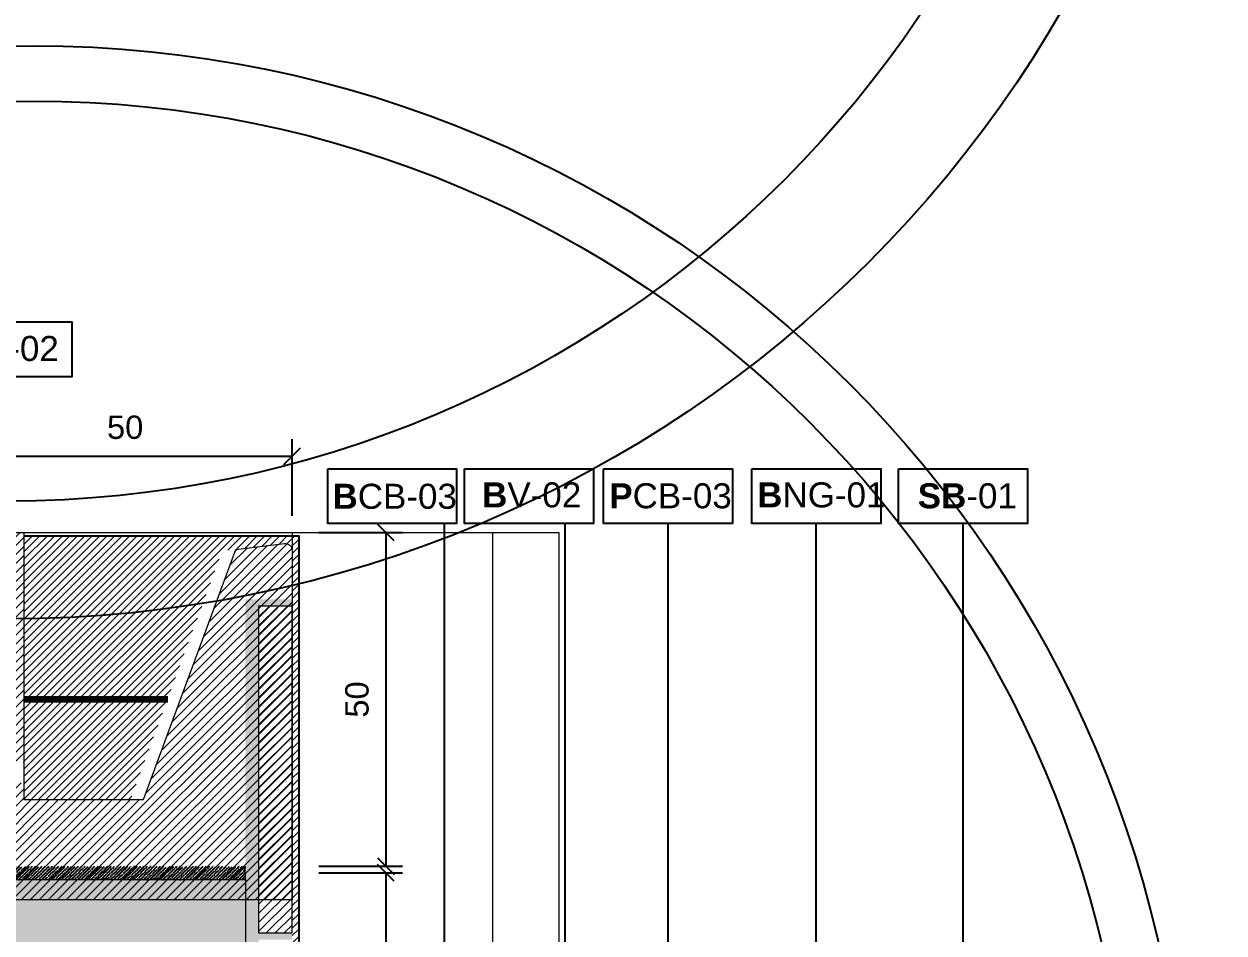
# Model space of a CAD drawing. Header units: metres. Extents: x -325 to 301, y -147 to 149.
# Drawn here: x 63.905 to 65.702, y 77.331 to 78.693 of the extents above; entities that cross this region are included whole.
import ezdxf

# ---------------------------------------------------------------- set-up
doc = ezdxf.new("R2010")
doc.units = ezdxf.units.M
doc.linetypes.add('DASH_1', pattern=[0.4, 0.1, -0.3])
doc.layers.get('Defpoints').update_dxf_attribs({"lineweight": 13})
doc.layers.add('-AUX_MON', color=3, linetype='Continuous', plot=False)
doc.layers.add('00-AUX', color=50, linetype='Continuous', plot=False)
doc.layers.add('0-TX-1_25', color=7, linetype='Continuous', true_color=0x3f4f7f)
doc.layers.add('EIT_3 TR sorra', color=7, linetype='Continuous', true_color=0xd8ceb0)
doc.layers.add('02-L-projecció 2', color=7, linetype='Continuous', lineweight=5, true_color=0x636363)
doc.layers.add('3-TR tot_u', color=7, linetype='Continuous', lineweight=5, true_color=0x787878)
for name, color, linetype in [('02-L-Waterfeatures 02', 152, 'Continuous'), ('A-KEYPLAN_HATCH', 7, 'Continuous'), ('A_TEXT_2', 7, 'Continuous')]:
    doc.layers.add(name, color=color, linetype=linetype)
doc.layers.add('1-CM', color=7, linetype='Continuous', lineweight=0)
doc.layers.add('3-TR Formigó', color=252, linetype='Continuous', lineweight=0)
doc.styles.get("Standard").update_dxf_attribs({"font": 'arial.ttf'})
doc.dimstyles.new('ISO-25', dxfattribs={"dimtxt": 0.1, "dimasz": 0.1, "dimexe": 0.1, "dimexo": 0.1, "dimgap": 0.1, "dimtad": 1, "dimdec": 0, "dimlfac": 100, "dimzin": 9, "dimtxsty": 'Standard', "dimblk": 'OBLIQUE', "dimcen": 0.1, "dimadec": 0, "dimazin": 0, "dimtfac": 1, "dimtdec": 0, "dimtmove": 0, "dimatfit": 3, "dimldrblk": 'OBLIQUE', "dimfxl": 1, "dimarcsym": 0})
pattern_1 = [(45, (-45.997468, 30.806562), (-0.0067351921, 0.0067351921), [])]

# ---------------------------------------------------------------- blocks, each defined once
blk = doc.blocks.new('_Oblique')
at = {"color": 0, "lineweight": -2}
blk.add_line((-0.5, -0.5), (0.5, 0.5), dxfattribs=at)
blk = doc.blocks.new('*D351')
at = {"layer": '0-TX-1_25', "color": 0, "lineweight": -2, "transparency": 16777216}
for p, q in [((63.8068, 77.9561), (63.8068, 78.0708)), ((64.3067, 77.9561), (64.3067, 78.0708)), ((63.8068, 78.0458), (64.3067, 78.0458))]:
    blk.add_line(p, q, dxfattribs=at)
at = {"layer": 'Defpoints', "color": 0, "transparency": 16777216}
for p in [(64.3067, 78.0458), (63.8068, 77.9311), (64.3067, 77.9311)]:
    blk.add_point(p, dxfattribs=at)
at = {"layer": '0-TX-1_25', "color": 0, "lineweight": -2, "transparency": 16777216, "xscale": 0.025, "yscale": 0.025, "zscale": 0.025, "rotation": 180}
blk.add_blockref('_Oblique', (63.8068, 78.0458), dxfattribs=at)
at = {"layer": '0-TX-1_25', "color": 0, "lineweight": -2, "transparency": 16777216, "xscale": 0.025, "yscale": 0.025, "zscale": 0.025}
blk.add_blockref('_Oblique', (64.3067, 78.0458), dxfattribs=at)
at = {"layer": '0-TX-1_25', "color": 0, "transparency": 16777216, "insert": (64.0568, 78.0887), "char_height": 0.035, "attachment_point": 5}
blk.add_mtext('50', dxfattribs=at)
blk = doc.blocks.new('*D352')
at = {"layer": '0-TX-1_25', "color": 0, "lineweight": -2, "transparency": 16777216}
for p, q in [((64.347, 77.931), (64.472, 77.931)), ((64.447, 77.931), (64.447, 77.431)), ((64.347, 77.431), (64.472, 77.431))]:
    blk.add_line(p, q, dxfattribs=at)
at = {"layer": 'Defpoints', "color": 0, "transparency": 16777216}
for p in [(64.3067, 77.931), (64.3067, 77.431), (64.447, 77.431)]:
    blk.add_point(p, dxfattribs=at)
at = {"layer": '0-TX-1_25', "color": 0, "lineweight": -2, "transparency": 16777216, "xscale": 0.025, "yscale": 0.025, "zscale": 0.025}
for p, rotation in [((64.447, 77.931), 90.00000005335944), ((64.447, 77.431), 270.0000000533594)]:
    blk.add_blockref('_Oblique', p, dxfattribs=dict(at, rotation=rotation))
at = {"layer": '0-TX-1_25', "color": 0, "transparency": 16777216, "insert": (64.4041, 77.681), "char_height": 0.035, "attachment_point": 5, "rotation": 90}
blk.add_mtext('50', dxfattribs=at)
blk = doc.blocks.new('*D353')
at = {"layer": '0-TX-1_25', "color": 0, "lineweight": -2, "transparency": 16777216}
for p, q in [((64.347, 77.421), (64.472, 77.421)), ((64.447, 77.421), (64.447, 76.921)), ((64.347, 76.921), (64.472, 76.921))]:
    blk.add_line(p, q, dxfattribs=at)
at = {"layer": 'Defpoints', "color": 0, "transparency": 16777216}
for p in [(64.3067, 77.421), (64.3067, 76.921), (64.447, 76.921)]:
    blk.add_point(p, dxfattribs=at)
at = {"layer": '0-TX-1_25', "color": 0, "lineweight": -2, "transparency": 16777216, "xscale": 0.025, "yscale": 0.025, "zscale": 0.025}
for p, rotation in [((64.447, 77.421), 90.00000016008296), ((64.447, 76.921), 270.000000160083)]:
    blk.add_blockref('_Oblique', p, dxfattribs=dict(at, rotation=rotation))
at = {"layer": '0-TX-1_25', "color": 0, "transparency": 16777216, "insert": (64.4041, 77.171), "char_height": 0.035, "attachment_point": 5, "rotation": 90}
blk.add_mtext('50', dxfattribs=at)
blk = doc.blocks.new('WaterFall Channel')
at = {"layer": '3-TR Formigó'}
h = blk.add_hatch(dxfattribs=at)
h.set_pattern_fill('ANSI31', color=256, scale=0.003, angle=-18.276, style=0)
h.set_pattern_definition(pattern_1)
h.paths.add_polyline_path([(0.0985, -0.0001), (0, 0), (0, -0.345), (0.0985, -0.345)])
h = blk.add_hatch(dxfattribs=at)
h.set_pattern_fill('ANSI31', color=256, scale=0.003, angle=-18.276, style=0)
h.set_pattern_definition(pattern_1)
edge = h.paths.add_edge_path()
edge.add_line((0.2775, -0.4), (0.0985, -0.4))
edge.add_line((0.0985, -0.4), (0.0985, -0.375))
edge.add_line((0.0985, -0.375), (0, -0.375))
edge.add_line((0, -0.375), (0, -0.55))
edge.add_line((0, -0.55), (0.4999, -0.55))
edge.add_line((0.4999, -0.55), (0.4999, -0.0251))
edge.add_arc((0.4898, -0.0265), 0.0101, 7.9018, 96.4558)
edge.add_line((0.4887, -0.0164), (0.4157, -0.0251))
edge.add_line((0.4157, -0.0251), (0.2775, -0.4))
at = {"layer": '1-CM'}
blk.add_lwpolyline([(0, 0), (0.0985, 0), (0.0985, -0.4), (0.2775, -0.4), (0.4157, -0.0251), (0.4887, -0.0164, -0.449272), (0.4999, -0.0263), (0.4999, -0.55), (0, -0.55), (0, 0)], format="xyb", dxfattribs=at)
blk = doc.blocks.new('hatch keyplan 2')
at = {"layer": 'A-KEYPLAN_HATCH'}
blk.add_lwpolyline([(0, 0.00548), (0.01287, 0.00548), (0.01287, 0), (0, 0)], close=True, dxfattribs=at)
blk = doc.blocks.new('hatch keyplan')
at = {"layer": 'A-KEYPLAN_HATCH'}
blk.add_blockref('hatch keyplan 2', (1.43058, 0.85215), dxfattribs=at)
blk = doc.blocks.new('SB-02')
at = {"layer": 'A-KEYPLAN_HATCH'}
blk.add_blockref('hatch keyplan', (-1.43058, -0.85215), dxfattribs=at)
at = {"layer": 'A_TEXT_2', "insert": (-0.0008, 0.00408), "char_height": 0.0025, "attachment_point": 1}
blk.add_mtext_dynamic_manual_height_columns('\\pi0.00249;{\\fArial|b1|i0|c0|p34;SB}-02', width=0.0145619, gutter_width=0.015, heights=[0], dxfattribs=at)
blk = doc.blocks.new('SB-01')
at = {"layer": 'A-KEYPLAN_HATCH'}
blk.add_blockref('hatch keyplan', (-1.43058, -0.85215), dxfattribs=at)
at = {"layer": 'A_TEXT_2', "insert": (-0.0008, 0.00403), "char_height": 0.0025, "attachment_point": 1}
blk.add_mtext_dynamic_manual_height_columns('\\pi0.00271;{\\fArial|b1|i0|c0|p34;SB}-01', width=0.0145619, gutter_width=0.015, heights=[0], dxfattribs=at)
blk = doc.blocks.new('B-NS01')
at = {"layer": 'A-KEYPLAN_HATCH'}
blk.add_blockref('hatch keyplan', (-1.43058, -0.85215), dxfattribs=at)
at = {"layer": 'A_TEXT_2', "insert": (-0.0008, 0.00412), "char_height": 0.0025, "attachment_point": 1}
blk.add_mtext_dynamic_manual_height_columns('\\pi0.00133;{\\fArial|b1|i0|c0|p34;B}NG-01', width=0.0145619, gutter_width=0.015, heights=[0], dxfattribs=at)
blk = doc.blocks.new('B-V02')
at = {"layer": 'A-KEYPLAN_HATCH'}
blk.add_blockref('hatch keyplan', (-1.43058, -0.85215), dxfattribs=at)
at = {"layer": 'A_TEXT_2', "insert": (-0.0008, 0.00412), "char_height": 0.0025, "attachment_point": 1}
blk.add_mtext_dynamic_manual_height_columns('\\pi0.00255;{\\fArial|b1|i0|c0|p34;B}V-02', width=0.0145619, gutter_width=0.015, heights=[0], dxfattribs=at)
blk = doc.blocks.new('PCB04')
at = {"layer": 'A-KEYPLAN_HATCH'}
blk.add_blockref('hatch keyplan', (-1.42958, -0.85215), dxfattribs=at)
at = {"layer": 'A_TEXT_2', "insert": (0.0002, 0.00403), "char_height": 0.0025, "attachment_point": 1}
blk.add_mtext_dynamic_manual_height_columns('\\pi0.00137;{\\fArial|b1|i0|c0|p34;P}CB-03', width=0.0145619, gutter_width=0.015, heights=[0], dxfattribs=at)
blk = doc.blocks.new('B-CB03')
at = {"layer": 'A-KEYPLAN_HATCH'}
blk.add_blockref('hatch keyplan', (-1.43058, -0.85215), dxfattribs=at)
at = {"layer": 'A_TEXT_2', "insert": (-0.0008, 0.00398), "char_height": 0.0025, "attachment_point": 1}
blk.add_mtext_dynamic_manual_height_columns('\\pi0.00128;{\\fArial|b1|i0|c0|p34;B}CB-03', width=0.0145619, gutter_width=0.015, heights=[0], dxfattribs=at)

msp = doc.modelspace()

# ---------------------------------------------------------------- hatches: boundary and pattern name
at = {"layer": '02-L-Waterfeatures 02', "lineweight": 9, "transparency": 33554687}
h = msp.add_hatch(dxfattribs=at)
h.set_pattern_fill('ANSI31', color=256, scale=0.0025)
h.set_pattern_definition([(45, (64.1057415, 75.981075), (-0.00561266, 0.00561266), [])])
edge = h.paths.add_edge_path()
edge.add_line((63.9053, 77.926), (63.9053, 77.5311))
edge.add_line((63.9053, 77.5311), (64.0649, 77.531))
edge.add_line((64.0649, 77.531), (64.2021, 77.9036))
edge.add_line((64.2021, 77.9036), (64.2955, 77.9147))
edge.add_arc((64.2967, 77.9046), 0.0101, 7.9032, 96.4544, ccw=False)
edge.add_line((64.3067, 77.906), (64.3073, 76.221))
edge.add_line((64.3073, 76.221), (64.6065, 76.221))
edge.add_line((64.6065, 76.221), (64.6067, 76.771))
edge.add_line((64.6067, 76.771), (64.3167, 76.771))
edge.add_line((64.3167, 76.771), (64.3167, 77.926))
edge.add_line((64.3167, 77.926), (63.9053, 77.926))
at = {"layer": '3-TR Formigó'}
h = msp.add_hatch(dxfattribs=at)
h.set_pattern_fill('ANSI31', color=256, scale=0.003, style=0)
h.set_pattern_definition([(45, (62.105251, 76.421092), (-0.006735192, 0.006735192), [])])
h.paths.add_polyline_path([(64.3067, 77.821), (64.2567, 77.821), (64.2567, 77.3311), (64.3067, 77.3311)])
at = {"layer": '3-TR tot_u'}
h = msp.add_hatch(dxfattribs=at)
h.set_pattern_fill('AR-CONC', color=256, scale=0.00025, angle=92.9928)
h.set_pattern_definition([(142.992814, (-123.326722, -2.435), (0.0016013385, 0.045692094), [0.0047625, -0.0523875]), (87.992814, (-123.32672, -2.435), (-0.047239044, -0.011292642), [0.00381, -0.041910146]), (193.44426, (-123.32659, -2.431193), (-0.045637704, 0.034399452), [0.004047502, -0.044522561]), (139.177014, (-123.339405, -2.435663), (0.006957939, 0.068226093), [0.00714375, -0.07858125]), (189.628372, (-123.338825, -2.42998), (-0.064870924, 0.05604051), [0.006071256, -0.066783902]), (84.176966, (-123.339405, -2.43566), (-0.064870924, 0.05604051), [0.005714992, -0.062864933]), (113.992814, (-123.336566, -2.429156), (0.0235524555, 0.0391867355), [0.0047625, -0.0523875]), (58.992814, (-123.336566, -2.429156), (-0.04679087, 0.013025288), [0.00381, -0.04191]), (164.44426, (-123.334603, -2.42589), (-0.023238414, 0.052212023), [0.004047502, -0.044522484]), (130.492814, (-123.326722, -2.435), (-0.0211502429, -0.0003325721), [0, -0.041402, 0, -0.042545, 0, -0.04206875]), (100.492814, (-123.326722, -2.435), (-0.02588316, 0.0153745068), [0, -0.024257, 0, -0.0404495, 0, -0.01603375]), (60.492814, (-123.325983, -2.449142), (-0.0003395879, 0.0339261909), [0, -0.015875, 0, -0.04953, 0, -0.0657225]), (50.492814, (-123.32565, -2.455483), (-0.0082814355, 0.036649903), [0, -0.0206375, 0, -0.032893, 0, -0.0466725])])
h.paths.add_polyline_path([(64.9069, 75.3311), (64.2368, 75.3311), (64.2368, 77.411), (63.8068, 77.411), (63.8068, 75.3311), (62.6069, 75.3311), (62.6069, 74.9811), (64.9069, 74.9811)])
at = {"layer": 'EIT_3 TR sorra'}
h = msp.add_hatch(dxfattribs=at)
h.set_pattern_fill('ANSI36', color=256, scale=0.001075, angle=-1.0142, style=0, double=1)
h.set_pattern_definition([(43.9858, (62.105251, 76.4210922), (0.001927275, 0.006603892), [0.0085328125, -0.0017065625, 0, -0.0017065625])])
h.paths.add_polyline_path([(64.2368, 76.221), (64.3067, 76.221), (64.3067, 76.231), (64.2567, 76.231), (64.2567, 76.8211), (64.3067, 76.8211), (64.3067, 76.8311), (64.2567, 76.8311), (64.2567, 77.3211), (64.3067, 77.3211), (64.3067, 77.3311), (64.2567, 77.3311), (64.2567, 77.821), (64.3067, 77.821), (64.3067, 77.831), (64.2367, 77.831)])
h = msp.add_hatch(dxfattribs=at)
h.set_pattern_fill('ANSI36', color=256, scale=0.001075, angle=-1.0142, style=0, double=1)
h.set_pattern_definition([(43.9858, (62.105251, 81.4210922), (0.001927275, 0.006603892), [0.0085328125, -0.0017065625, 0, -0.0017065625])])
h.paths.add_polyline_path([(64.2367, 77.431), (63.8068, 77.431), (63.8068, 77.411), (64.2368, 77.411)])

# ---------------------------------------------------------------- linework, layer by layer
at = {"layer": '-AUX_MON'}
for centre, radius in [((63.8814, 79.6225), 1.8209), ((63.8814, 79.6225), 1.6443), ((63.9195, 76.9333), 1.7272), ((63.9195, 76.9333), 1.6443)]:
    msp.add_circle(centre, radius, dxfattribs=at)
at = {"layer": '0-TX-1_25'}
for points in [[(64.5351, 76.0099), (64.5351, 77.9445)], [(64.7157, 76.7972), (64.7157, 77.9445)], [(64.8698, 76.8153), (64.8698, 77.9445)], [(65.0918, 76.7021), (65.0918, 77.9445)], [(65.3116, 76.6133), (65.3116, 77.9445)]]:
    msp.add_lwpolyline(points, dxfattribs=at)
at = {"layer": '00-AUX'}
msp.add_lwpolyline([(63.9053, 77.926), (64.3167, 77.926), (64.3167, 76.771), (64.6067, 76.771)], dxfattribs=at)
at = {"layer": '02-L-projecció 2'}
for points in [[(63.9053, 77.931), (64.3067, 77.931), (64.3067, 77.906)], [(64.3067, 77.931), (64.6065, 77.931)], [(64.6065, 77.9311), (64.7064, 77.931)], [(64.6069, 77.9311), (64.607, 76.821)], [(64.7068, 76.821), (64.7068, 77.931)]]:
    msp.add_lwpolyline(points, dxfattribs=at)
at = {"layer": '1-CM'}
for points in [[(64.3067, 77.831), (64.3067, 77.821)], [(64.2368, 77.411), (64.2367, 77.431)], [(64.2368, 77.411), (64.2368, 75.3311), (64.9069, 75.3311), (64.9069, 74.9811), (62.6069, 74.9811), (62.6069, 75.3311), (63.8068, 75.3311), (63.8068, 77.411), (64.2368, 77.411)]]:
    msp.add_lwpolyline(points, dxfattribs=at)
msp.add_lwpolyline([(64.3067, 77.821), (64.2567, 77.821), (64.2567, 77.3311), (64.3067, 77.3311)], close=True, dxfattribs=at)
at = {"layer": '1-CM', "linetype": 'DASH_1', "ltscale": 0.05, "const_width": 0.01}
msp.add_lwpolyline([(63.9054, 77.681), (64.1212, 77.681)], dxfattribs=at)

# ---------------------------------------------------------------- block references
msp.add_blockref('WaterFall Channel', (63.8068, 77.931))
at = {"layer": '0-TX-1_25', "xscale": 15, "yscale": 15, "zscale": 15}
for name, p in [('SB-02', (63.7837, 78.1645)), ('B-CB03', (64.3601, 77.9445)), ('B-V02', (64.5651, 77.9445)), ('PCB04', (64.7582, 77.9445)), ('B-NS01', (64.9953, 77.9445)), ('SB-01', (65.215, 77.9445))]:
    msp.add_blockref(name, p, dxfattribs=at)

# ---------------------------------------------------------------- dimensions: what is measured, and where the dimension line sits
at = {"layer": '0-TX-1_25'}
dim = msp.add_linear_dim(base=(64.3067, 78.0458), p1=(63.8068, 77.9311), p2=(64.3067, 77.9311), dimstyle='ISO-25', override={"dimtxt": 0.035, "dimasz": 0.025, "dimexe": 0.025, "dimexo": 0.025, "dimgap": 0.025, "dimtad": 4, "dimblk1": 'Oblique', "dimblk2": 'Oblique', "dimsah": 1, "dimfxl": 0.1, "dimfxlon": 1, "dimarcsym": 1}, dxfattribs=at)
dim.commit()
dim.dimension.update_dxf_attribs({"geometry": '*D351', "text_midpoint": (64.0568, 78.0887)})
for p1, p2, picture, middle in [((64.3067, 77.931), (64.3067, 77.431), '*D352', (64.4041, 77.681)), ((64.3067, 77.421), (64.3067, 76.921), '*D353', (64.4041, 77.171))]:
    dim = msp.add_aligned_dim(p1=p1, p2=p2, distance=0.1403, dimstyle='ISO-25', override={"dimtxt": 0.035, "dimasz": 0.025, "dimexe": 0.025, "dimexo": 0.025, "dimgap": 0.025, "dimblk1": 'Oblique', "dimblk2": 'Oblique', "dimsah": 1, "dimfxl": 0.1, "dimfxlon": 1, "dimarcsym": 1}, dxfattribs=at)
    dim.commit()
    dim.dimension.update_dxf_attribs({"geometry": picture, "text_midpoint": middle})

doc.saveas('drawing.dxf')
